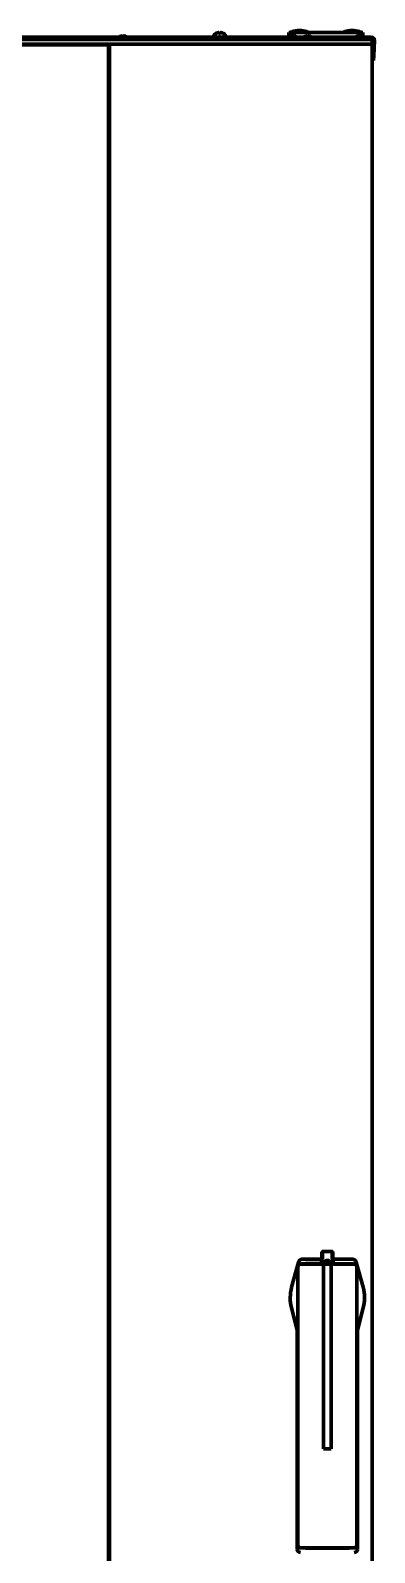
# Model space of a CAD drawing. Header units: inches. Extents: x -3055 to 7244, y 299 to 5591.
# Drawn here: x 3468 to 3691, y 2832 to 3818 of the extents above; entities that cross this region are included whole.
import ezdxf

# ---------------------------------------------------------------- set-up
doc = ezdxf.new("R2010")
doc.units = ezdxf.units.IN

msp = doc.modelspace()

# ---------------------------------------------------------------- linework, layer by layer
at = {"linetype": 'Continuous', "lineweight": 70}
for p, q in [((3588.22, 3815.57), (3588.22, 3815.6)), ((3592.82, 3815.6), (3592.82, 3815.57)), ((3635.12, 3813.12), (3635.12, 3816.12)), ((3635.12, 3816.12), (3637.12, 3816.12)), ((3637.12, 3816.5), (3637.12, 3816.12)), ((3681.12, 3816.12), (3637.12, 3816.12)), ((3637.12, 3814.02), (3637.12, 3816.12)), ((3647.12, 3816.12), (3647.12, 3816.5)), ((3671.12, 3816.5), (3671.12, 3816.12)), ((3681.12, 3816.12), (3681.12, 3816.5)), ((3681.12, 3816.12), (3683.12, 3816.12)), ((3681.12, 3813.62), (3681.12, 3816.12)), ((3683.12, 3813.38), (3683.12, 3816.12)), ((2801.12, 3811.63), (3687.12, 3811.63)), ((2801.12, 3808.63), (3687.12, 3808.63)), ((3525.31, 3813.12), (2962.93, 3813.12)), ((3518.62, 3808.13), (2969.62, 3808.13)), ((3483.12, 3808.63), (3483.12, 3808.12)), ((3518.62, 3808.13), (3517.62, 3807.13)), ((3518.12, 3808.63), (3518.12, 3808.12)), ((3518.62, 2358.73), (3518.62, 3808.13)), ((3519.12, 2358.64), (3519.12, 3808.63)), ((3687.12, 3808.63), (3521.12, 3808.63)), ((3523.37, 3812.23), (3523.37, 3812.03)), ((3527.87, 3812.63), (3523.77, 3812.63)), ((3525.99, 3813.62), (3525.99, 3813.6)), ((3527.49, 3813.6), (3527.49, 3814)), ((3531.97, 3812.63), (3527.87, 3812.63)), ((3528.24, 3814), (3528.24, 3813.6)), ((3529.74, 3813.6), (3529.74, 3813.62)), ((3635.31, 3813.12), (3530.42, 3813.12)), ((3532.37, 3812.03), (3532.37, 3812.23)), ((3586.52, 3813.72), (3586.52, 3813.52)), ((3594.52, 3813.52), (3594.52, 3813.72)), ((3633.37, 3812.23), (3633.37, 3812.03)), ((3637.87, 3812.63), (3633.77, 3812.63)), ((3635.99, 3813.62), (3635.99, 3813.6)), ((3637.49, 3813.6), (3637.49, 3814)), ((3641.97, 3812.63), (3637.87, 3812.63)), ((3638.24, 3814), (3638.24, 3813.6)), ((3639.74, 3813.6), (3639.74, 3813.62)), ((3644.82, 3813.12), (3640.42, 3813.12)), ((3642.37, 3812.03), (3642.37, 3812.23)), ((3642.87, 3812.23), (3642.87, 3812.03)), ((3647.37, 3812.63), (3643.27, 3812.63)), ((3645.49, 3813.62), (3645.49, 3813.6)), ((3646.99, 3813.6), (3646.99, 3814)), ((3651.47, 3812.63), (3647.37, 3812.63)), ((3647.74, 3814), (3647.74, 3813.6)), ((3649.24, 3813.6), (3649.24, 3813.62)), ((3678.31, 3813.12), (3649.92, 3813.12)), ((3651.87, 3812.03), (3651.87, 3812.23)), ((3676.37, 3812.23), (3676.37, 3812.03)), ((3680.87, 3812.63), (3676.77, 3812.63)), ((3678.99, 3813.62), (3678.99, 3813.6)), ((3680.49, 3813.6), (3680.49, 3814)), ((3684.97, 3812.63), (3680.87, 3812.63)), ((3681.24, 3814), (3681.24, 3813.6)), ((3682.74, 3813.6), (3682.74, 3813.62)), ((3687.62, 3813.12), (3683.41, 3813.12)), ((3685.37, 3812.03), (3685.37, 3812.23)), ((3687.12, 3811.63), (3689.12, 3811.63)), ((3689.12, 3808.63), (3687.12, 3808.63)), ((3689.12, 3808.63), (3687.12, 3808.63)), ((3687.62, 3813.12), (3688.62, 3813.12)), ((3687.62, 3813.12), (3687.62, 3811.63)), ((3687.62, 3812.12), (3688.62, 3812.12)), ((3689.12, 3811.63), (3689.12, 3808.63)), ((3689.62, 3811.07), (3689.12, 3801.56)), ((3689.12, 2160.63), (3689.12, 3808.63)), ((3690.62, 3811.02), (3690.1, 3801.12)), ((3689.94, 3798.12), (3689.12, 3798.17)), ((3690.1, 3801.12), (3689.94, 3798.12)), ((3519.12, 3777.13), (3518.62, 3777.13)), ((3519.12, 3776.62), (3518.62, 3776.62)), ((3519.12, 3736.62), (3518.62, 3736.62)), ((3519.12, 3736.13), (3518.62, 3736.13)), ((3657.1, 3026.85), (3663.14, 3026.85)), ((3641.44, 3019.82), (3637.01, 3003.66)), ((3641.13, 3016.92), (3641.33, 3017.83)), ((3645.94, 3018.73), (3643.13, 3018.73)), ((3643.31, 3018.85), (3645.97, 3018.85)), ((3644.39, 3018.73), (3644.39, 3018.85)), ((3645.92, 3019.1), (3656.26, 3019.1)), ((3657.62, 3018.73), (3645.94, 3018.73)), ((3645.97, 3018.85), (3656.26, 3018.85)), ((3654.37, 3018.85), (3654.37, 3018.73)), ((3656.26, 3019.1), (3656.26, 3019.86)), ((3656.26, 3018.85), (3656.39, 3018.85)), ((3656.3, 3021.86), (3656.47, 3021.69)), ((3656.39, 3018.85), (3656.39, 3018.73)), ((3656.4, 3018.85), (3656.5, 3018.85)), ((3656.5, 3018.85), (3656.5, 3021.85)), ((3656.98, 3018.85), (3656.5, 3018.85)), ((3656.84, 3018.85), (3656.84, 3018.73)), ((3656.98, 3018.85), (3658.38, 3018.85)), ((3657.62, 3018.73), (3662.62, 3018.73)), ((3657.62, 3018.73), (3657.62, 2899.13)), ((3658.62, 3018.85), (3658.38, 3018.85)), ((3658.62, 3018.85), (3658.62, 3020.35)), ((3659.11, 3018.85), (3658.62, 3018.85)), ((3661.13, 3018.85), (3659.11, 3018.85)), ((3661.11, 3021.1), (3659.12, 3021.1)), ((3659.12, 3020.85), (3661.12, 3020.85)), ((3661.62, 3018.85), (3661.13, 3018.85)), ((3661.62, 3018.85), (3661.62, 3020.35)), ((3661.86, 3018.85), (3661.62, 3018.85)), ((3661.86, 3018.85), (3663.26, 3018.85)), ((3674.29, 3018.73), (3662.62, 3018.73)), ((3662.62, 3018.73), (3662.62, 2899.13)), ((3663.74, 3018.85), (3663.26, 3018.85)), ((3663.4, 3018.85), (3663.4, 3018.73)), ((3663.74, 3021.85), (3663.74, 3018.85)), ((3663.74, 3018.85), (3663.83, 3018.85)), ((3663.94, 3021.86), (3663.77, 3021.69)), ((3663.85, 3018.85), (3663.85, 3018.73)), ((3663.85, 3018.85), (3663.97, 3018.85)), ((3663.97, 3018.85), (3674.26, 3018.85)), ((3663.98, 3019.1), (3663.98, 3019.86)), ((3665.87, 3018.73), (3665.87, 3018.85)), ((3674.26, 3018.85), (3676.93, 3018.85)), ((3677.11, 3018.73), (3674.29, 3018.73)), ((3675.85, 3018.85), (3675.85, 3018.73)), ((3683.22, 3003.66), (3678.8, 3019.82)), ((3679.1, 3016.92), (3678.91, 3017.83)), ((3640.98, 2839.59), (3640.98, 3014.14)), ((3679.26, 2839.59), (3679.26, 3014.14)), ((3636.12, 2996.81), (3636.12, 2996.96)), ((3684.11, 2996.96), (3684.11, 2996.81)), ((3636.88, 2990.49), (3640.55, 2975.67)), ((3679.69, 2975.7), (3683.35, 2990.49)), ((3640.69, 2975.53), (3640.69, 2833.88)), ((3679.55, 2833.88), (3679.55, 2975.49)), ((3662.62, 2899.13), (3657.62, 2899.13)), ((3641.13, 2836.8), (3641.33, 2835.9)), ((3645.94, 2835), (3643.13, 2835)), ((3645.97, 2834.88), (3643.31, 2834.88)), ((3674.32, 2834.63), (3645.92, 2834.63)), ((3674.29, 2835), (3645.94, 2835)), ((3674.26, 2834.88), (3645.97, 2834.88)), ((3676.93, 2834.88), (3674.26, 2834.88)), ((3677.11, 2835), (3674.29, 2835)), ((3679.1, 2836.8), (3678.91, 2835.9))]:
    msp.add_line(p, q, dxfattribs=at)
for centre, radius, start, end in [((3590.72, 3811.5), 4.8, 121.37271, 149.69882), ((3590.32, 3811.5), 4.8, 30.30118, 58.62729), ((3637.42, 3816.5), 0.3, 107.39077, 180), ((3642.12, 3801.5), 16.03, 72.60923, 107.39077), ((3646.82, 3816.5), 0.3, 0, 72.60923), ((3671.42, 3816.5), 0.3, 107.39077, 180), ((3676.12, 3801.5), 16.03, 72.60923, 107.39077), ((3680.82, 3816.5), 0.3, 0, 72.60923), ((3523.77, 3812.23), 0.4, 90, 180), ((3523.77, 3812.03), 0.4, 180, 270), ((3527.87, 3810.38), 3.75, 120, 143.1301), ((3527.87, 3810.38), 3.73, 103.56267, 120.16679), ((3527.87, 3810.38), 3.25, 83.36926, 96.63074), ((3527.87, 3810.38), 3.73, 59.83321, 76.43733), ((3527.87, 3810.38), 3.75, 36.8699, 60), ((3531.97, 3812.23), 0.4, 0, 90), ((3531.97, 3812.03), 0.4, 270, 0), ((3586.92, 3813.72), 0.4, 149.69882, 180), ((3586.92, 3813.52), 0.4, 180, 270), ((3594.12, 3813.52), 0.4, 270, 0), ((3594.12, 3813.72), 0.4, 0, 30.30118), ((3633.77, 3812.23), 0.4, 90, 180), ((3633.77, 3812.03), 0.4, 180, 270), ((3637.87, 3810.38), 3.75, 120, 143.1301), ((3637.87, 3810.38), 3.73, 103.56267, 120.16679), ((3637.87, 3810.38), 3.25, 83.36926, 96.63074), ((3637.87, 3810.38), 3.73, 59.83321, 76.43733), ((3637.87, 3810.38), 3.75, 36.8699, 60), ((3641.97, 3812.23), 0.4, 0, 90), ((3641.97, 3812.03), 0.4, 270, 0), ((3643.27, 3812.23), 0.4, 90, 180), ((3643.27, 3812.03), 0.4, 180, 270), ((3647.37, 3810.38), 3.75, 120, 143.1301), ((3647.37, 3810.38), 3.73, 103.56267, 120.16679), ((3647.37, 3810.38), 3.25, 83.36926, 96.63074), ((3647.37, 3810.38), 3.73, 59.83321, 76.43733), ((3647.37, 3810.38), 3.75, 36.8699, 60), ((3651.47, 3812.23), 0.4, 0, 90), ((3651.47, 3812.03), 0.4, 270, 0), ((3676.77, 3812.23), 0.4, 90, 180), ((3676.77, 3812.03), 0.4, 180, 270), ((3680.87, 3810.38), 3.75, 120, 143.1301), ((3680.87, 3810.38), 3.73, 103.56267, 120.16679), ((3680.87, 3810.38), 3.25, 83.36926, 96.63074), ((3680.87, 3810.38), 3.73, 59.83321, 76.43733), ((3680.87, 3810.38), 3.75, 36.8699, 60), ((3684.97, 3812.23), 0.4, 0, 90), ((3684.97, 3812.03), 0.4, 270, 0), ((3687.12, 3810.02), 2, 53.30191, 75.52076), ((3688.62, 3811.12), 2, 357, 90), ((3688.62, 3811.12), 1, 357, 90), ((3518.62, 3776.12), 1, 60.00047, 90), ((3659.12, 3020.35), 0.5, 90, 180), ((3661.12, 3020.35), 0.5, 0, 90)]:
    msp.add_arc(centre, radius, start, end, dxfattribs=at)
for centre, major_axis, ratio, start_param, end_param in [((3527.24, 3810.38), (0, -3.64), 0.707107, 3.044426, 3.23876), ((3528.49, 3810.38), (0, 3.64), 0.707107, 6.186018, 6.380352), ((3637.24, 3810.38), (0, -3.64), 0.707107, 3.044426, 3.23876), ((3638.49, 3810.38), (0, 3.64), 0.707107, 6.186018, 6.380352), ((3646.74, 3810.38), (0, -3.64), 0.707107, 3.044426, 3.23876), ((3647.99, 3810.38), (0, 3.64), 0.707107, 6.186018, 6.380352), ((3680.24, 3810.38), (0, -3.64), 0.707107, 3.044426, 3.23876), ((3681.49, 3810.38), (0, 3.64), 0.707107, 6.186018, 6.380352), ((3641.21, 3014.14), (0, -2.96), 0.078459, 3.489667, 4.712389), ((3641.73, 3003.76), (0, -14.97), 0.078459, 3.390853, 3.489663), ((3647.3, 3021.77), (4, 0), 0.017455, 1.803065, 2.654284), ((3660.12, 3020.82), (59.7, 0), 0.017455, 1.634877, 1.803065), ((3656.4, 3018.45), (0, 0.4), 0.035998, 0, 0.799669), ((3663.83, 3018.45), (0, 0.4), 0.035998, 5.483517, 6.283185), ((3660.12, 3020.82), (59.7, 0), 0.017455, 1.338527, 1.506716), ((3672.94, 3021.77), (4, 0), 0.017455, 0.48731, 1.338527), ((3678.51, 3003.76), (0, -14.97), 0.078459, 2.793522, 2.892332), ((3679.02, 3014.14), (0, -2.96), 0.078459, 1.570796, 2.793518), ((3641.21, 2839.59), (0, 2.96), 0.078459, 1.570796, 2.793518), ((3679.02, 2839.59), (0, 2.96), 0.078459, 3.489667, 4.712389), ((3642.69, 2833.88), (2, 0), 0.999657, 3.141593, 4.712389), ((3641.73, 2849.97), (0, -14.97), 0.078459, 5.935115, 6.033925), ((3677.54, 2833.88), (2, 0), 0.999657, 4.712389, 6.283185), ((3678.51, 2849.97), (0, -14.97), 0.078459, 0.249261, 0.34807)]:
    msp.add_ellipse(centre, major_axis=major_axis, ratio=ratio, start_param=start_param, end_param=end_param, dxfattribs=at)
for points, degree in [([(3589.52, 3816.12), (3589.46, 3816.11), (3589.36, 3816.08), (3589.19, 3816.02), (3589.04, 3815.97), (3588.88, 3815.91), (3588.73, 3815.84), (3588.57, 3815.77), (3588.41, 3815.68), (3588.28, 3815.61), (3588.22, 3815.57)], 3), ([(3590.02, 3816.12), (3589.99, 3816.12), (3589.94, 3816.13), (3589.87, 3816.13), (3589.8, 3816.14), (3589.73, 3816.14), (3589.66, 3816.13), (3589.59, 3816.13), (3589.54, 3816.12), (3589.52, 3816.12)], 3), ([(3591.02, 3815.57), (3590.85, 3815.59), (3590.52, 3815.61), (3590.19, 3815.59), (3590.02, 3815.57)], 3), ([(3591.52, 3816.12), (3591.49, 3816.12), (3591.45, 3816.13), (3591.38, 3816.13), (3591.3, 3816.14), (3591.23, 3816.14), (3591.16, 3816.13), (3591.09, 3816.13), (3591.04, 3816.12), (3591.02, 3816.12)], 3), ([(3591.02, 3816.12), (3591.02, 3816.11), (3591.02, 3816.08), (3591.02, 3816.02), (3591.02, 3815.97), (3591.02, 3815.91), (3591.02, 3815.84), (3591.02, 3815.77), (3591.02, 3815.68), (3591.02, 3815.61), (3591.02, 3815.57)], 3), ([(3636.12, 2996.96), (3636.12, 2999.24), (3636.43, 3001.5), (3637.01, 3003.66)], 3), ([(3636.88, 2990.49), (3636.38, 2992.53), (3636.12, 2994.66), (3636.12, 2996.81)], 3), ([(3683.22, 3003.66), (3683.81, 3001.5), (3684.11, 2999.24), (3684.11, 2996.96)], 3), ([(3684.11, 2996.81), (3684.11, 2994.65), (3683.85, 2992.51), (3683.35, 2990.46)], 3), ([(3640.69, 2975.64), (3640.69, 2975.53)], 1), ([(3679.55, 2975.64), (3679.55, 2975.59), (3679.55, 2975.54), (3679.54, 2975.49)], 3), ([(3679.58, 2974.51), (3679.55, 2975.25), (3679.72, 2975.7)], 2)]:
    msp.add_open_spline(points, degree=degree, dxfattribs=at)
for points, degree, knots in [([(3590.02, 3815.57), (3590.02, 3815.69), (3590.02, 3815.8), (3590.02, 3815.94), (3590.02, 3815.98), (3590.02, 3816.06), (3590.02, 3816.09), (3590.02, 3816.12)], 3, [0, 0, 0, 0, 0.5, 0.5, 0.75, 0.75, 1, 1, 1, 1]), ([(3592.82, 3815.57), (3592.62, 3815.69), (3592.41, 3815.8), (3592.08, 3815.94), (3591.97, 3815.98), (3591.75, 3816.06), (3591.63, 3816.09), (3591.52, 3816.12)], 3, [0, 0, 0, 0, 0.5, 0.5, 0.75, 0.75, 1, 1, 1, 1]), ([(3656.5, 3021.85), (3656.5, 3021.93), (3656.5, 3022.02), (3656.5, 3022.18), (3656.5, 3022.26), (3656.5, 3022.51), (3656.5, 3022.66), (3656.51, 3022.97), (3656.51, 3023.13), (3656.51, 3023.31), (3656.51, 3023.35), (3656.51, 3023.43), (3656.51, 3023.54), (3656.51, 3023.72), (3656.51, 3023.85), (3656.51, 3023.96), (3656.51, 3023.99), (3656.52, 3024.06), (3656.52, 3024.09), (3656.52, 3024.25), (3656.52, 3024.38), (3656.52, 3024.62), (3656.53, 3024.73), (3656.53, 3024.95), (3656.53, 3025.05), (3656.54, 3025.2), (3656.54, 3025.24), (3656.54, 3025.31), (3656.54, 3025.34), (3656.54, 3025.38), (3656.54, 3025.4), (3656.54, 3025.51), (3656.55, 3025.59), (3656.55, 3025.74), (3656.56, 3025.88), (3656.56, 3025.99), (3656.57, 3026.05), (3656.57, 3026.07), (3656.57, 3026.09), (3656.57, 3026.1), (3656.57, 3026.14), (3656.57, 3026.16), (3656.58, 3026.21), (3656.58, 3026.28), (3656.59, 3026.32), (3656.59, 3026.35), (3656.6, 3026.35), (3656.6, 3026.35)], 3, [0, 0, 0, 0, 0.03125, 0.03125, 0.0625, 0.0625, 0.125, 0.125, 0.1875, 0.1875, 0.203125, 0.203125, 0.21875, 0.25, 0.28125, 0.28125, 0.296875, 0.296875, 0.3125, 0.3125, 0.375, 0.375, 0.4375, 0.4375, 0.5, 0.5, 0.53125, 0.53125, 0.546875, 0.546875, 0.5625, 0.5625, 0.625, 0.625, 0.6875, 0.75, 0.75, 0.765625, 0.765625, 0.78125, 0.78125, 0.8125, 0.8125, 0.875, 0.9375, 0.9375, 1, 1, 1, 1]), ([(3656.98, 3021.85), (3656.98, 3021.9), (3656.98, 3021.94), (3656.98, 3022.03), (3656.98, 3022.08), (3656.98, 3022.17), (3656.98, 3022.21), (3656.98, 3022.3), (3656.98, 3022.35), (3656.98, 3022.57), (3656.98, 3022.75), (3656.98, 3023.09), (3656.98, 3023.26), (3656.98, 3023.46), (3656.98, 3023.51), (3656.98, 3023.59), (3656.98, 3023.63), (3656.99, 3023.75), (3656.99, 3023.83), (3656.99, 3024.06), (3656.99, 3024.22), (3656.99, 3024.4), (3657, 3024.43), (3657, 3024.51), (3657, 3024.61), (3657, 3024.71), (3657, 3024.91), (3657.01, 3025.04), (3657.01, 3025.28), (3657.01, 3025.4), (3657.02, 3025.56), (3657.02, 3025.61), (3657.02, 3025.72), (3657.02, 3025.77), (3657.03, 3025.91), (3657.03, 3026), (3657.04, 3026.17), (3657.04, 3026.32), (3657.05, 3026.45), (3657.06, 3026.52), (3657.06, 3026.53), (3657.06, 3026.56), (3657.06, 3026.57), (3657.06, 3026.61), (3657.06, 3026.63), (3657.07, 3026.7), (3657.08, 3026.77), (3657.08, 3026.81), (3657.09, 3026.84), (3657.09, 3026.84), (3657.09, 3026.85), (3657.09, 3026.85), (3657.1, 3026.85), (3657.1, 3026.85), (3657.1, 3026.85), (3657.1, 3026.85), (3657.1, 3026.85)], 3, [0, 0, 0, 0, 0.015625, 0.015625, 0.03125, 0.03125, 0.046875, 0.046875, 0.0625, 0.0625, 0.125, 0.125, 0.1875, 0.1875, 0.203125, 0.203125, 0.21875, 0.21875, 0.25, 0.25, 0.3125, 0.3125, 0.328125, 0.328125, 0.34375, 0.375, 0.375, 0.4375, 0.4375, 0.5, 0.5, 0.53125, 0.53125, 0.5625, 0.5625, 0.625, 0.625, 0.6875, 0.75, 0.75, 0.765625, 0.765625, 0.78125, 0.78125, 0.8125, 0.8125, 0.875, 0.9375, 0.9375, 0.96875, 0.96875, 0.984375, 0.992188, 0.996094, 0.996094, 1, 1, 1, 1]), ([(3663.14, 3026.85), (3663.14, 3026.85), (3663.14, 3026.85), (3663.14, 3026.85), (3663.14, 3026.85), (3663.14, 3026.85), (3663.15, 3026.85), (3663.15, 3026.83), (3663.15, 3026.81), (3663.16, 3026.8), (3663.16, 3026.79), (3663.16, 3026.78), (3663.16, 3026.77), (3663.16, 3026.73), (3663.17, 3026.7), (3663.18, 3026.61), (3663.18, 3026.51), (3663.19, 3026.38), (3663.2, 3026.24), (3663.2, 3026.17), (3663.2, 3026.06), (3663.2, 3026.04), (3663.2, 3026), (3663.21, 3025.93), (3663.21, 3025.86), (3663.21, 3025.72), (3663.22, 3025.61), (3663.22, 3025.48), (3663.22, 3025.45), (3663.22, 3025.39), (3663.22, 3025.36), (3663.23, 3025.28), (3663.23, 3025.22), (3663.23, 3025.03), (3663.23, 3024.91), (3663.24, 3024.64), (3663.24, 3024.5), (3663.24, 3024.32), (3663.24, 3024.28), (3663.25, 3024.21), (3663.25, 3024.17), (3663.25, 3024.06), (3663.25, 3023.98), (3663.25, 3023.75), (3663.25, 3023.59), (3663.26, 3023.26), (3663.26, 3023.09), (3663.26, 3022.84), (3663.26, 3022.75), (3663.26, 3022.62), (3663.26, 3022.57), (3663.26, 3022.48), (3663.26, 3022.44), (3663.26, 3022.21), (3663.26, 3022.03), (3663.26, 3021.85)], 3, [0, 0, 0, 0, 0.003906, 0.003906, 0.007812, 0.015625, 0.03125, 0.0625, 0.09375, 0.09375, 0.109375, 0.109375, 0.125, 0.125, 0.1875, 0.1875, 0.25, 0.3125, 0.3125, 0.375, 0.375, 0.390625, 0.390625, 0.40625, 0.4375, 0.4375, 0.5, 0.5, 0.515625, 0.515625, 0.53125, 0.53125, 0.5625, 0.5625, 0.625, 0.625, 0.6875, 0.6875, 0.703125, 0.703125, 0.71875, 0.71875, 0.75, 0.75, 0.8125, 0.8125, 0.875, 0.875, 0.90625, 0.90625, 0.921875, 0.921875, 0.9375, 0.9375, 1, 1, 1, 1]), ([(3663.64, 3026.35), (3663.64, 3026.35), (3663.64, 3026.35), (3663.65, 3026.33), (3663.65, 3026.32), (3663.65, 3026.3), (3663.65, 3026.29), (3663.66, 3026.25), (3663.66, 3026.21), (3663.67, 3026.14), (3663.67, 3026.05), (3663.68, 3025.93), (3663.68, 3025.81), (3663.69, 3025.74), (3663.69, 3025.65), (3663.69, 3025.63), (3663.69, 3025.59), (3663.69, 3025.53), (3663.69, 3025.47), (3663.7, 3025.34), (3663.7, 3025.25), (3663.7, 3025.1), (3663.71, 3025.05), (3663.71, 3024.94), (3663.71, 3024.89), (3663.71, 3024.73), (3663.71, 3024.61), (3663.72, 3024.37), (3663.72, 3024.25), (3663.72, 3024.05), (3663.72, 3023.99), (3663.72, 3023.88), (3663.72, 3023.85), (3663.73, 3023.78), (3663.73, 3023.75), (3663.73, 3023.57), (3663.73, 3023.43), (3663.73, 3023.13), (3663.73, 3022.98), (3663.73, 3022.74), (3663.73, 3022.67), (3663.73, 3022.55), (3663.73, 3022.51), (3663.73, 3022.42), (3663.73, 3022.38), (3663.73, 3022.18), (3663.74, 3022.02), (3663.74, 3021.85)], 3, [0, 0, 0, 0, 0.0625, 0.0625, 0.09375, 0.09375, 0.125, 0.125, 0.1875, 0.1875, 0.25, 0.3125, 0.3125, 0.375, 0.375, 0.390625, 0.390625, 0.40625, 0.4375, 0.4375, 0.5, 0.5, 0.53125, 0.53125, 0.5625, 0.5625, 0.625, 0.625, 0.6875, 0.6875, 0.71875, 0.71875, 0.734375, 0.734375, 0.75, 0.75, 0.8125, 0.8125, 0.875, 0.875, 0.90625, 0.90625, 0.921875, 0.921875, 0.9375, 0.9375, 1, 1, 1, 1]), ([(3641.32, 3018.94), (3641.32, 3018.95), (3641.32, 3018.98), (3641.32, 3019.01), (3641.32, 3019.04), (3641.32, 3019.07), (3641.32, 3019.1), (3641.33, 3019.13), (3641.33, 3019.16), (3641.33, 3019.2), (3641.33, 3019.23), (3641.34, 3019.26), (3641.34, 3019.29), (3641.34, 3019.32), (3641.35, 3019.35), (3641.35, 3019.38), (3641.36, 3019.41), (3641.36, 3019.44), (3641.37, 3019.47), (3641.37, 3019.51), (3641.38, 3019.54), (3641.38, 3019.57), (3641.39, 3019.6), (3641.4, 3019.63), (3641.4, 3019.66), (3641.41, 3019.69), (3641.42, 3019.72), (3641.42, 3019.75), (3641.43, 3019.78), (3641.44, 3019.81), (3641.45, 3019.84), (3641.46, 3019.87), (3641.47, 3019.9), (3641.47, 3019.93), (3641.48, 3019.96), (3641.49, 3019.99), (3641.5, 3020.02), (3641.51, 3020.05), (3641.52, 3020.08), (3641.54, 3020.1), (3641.55, 3020.13), (3641.56, 3020.16), (3641.57, 3020.19), (3641.58, 3020.22), (3641.59, 3020.25), (3641.61, 3020.28), (3641.62, 3020.3), (3641.63, 3020.33), (3641.64, 3020.36), (3641.66, 3020.39), (3641.67, 3020.42), (3641.69, 3020.44), (3641.7, 3020.47), (3641.72, 3020.5), (3641.73, 3020.52), (3641.75, 3020.55), (3641.76, 3020.58), (3641.78, 3020.6), (3641.79, 3020.63), (3641.81, 3020.66), (3641.83, 3020.68), (3641.84, 3020.71), (3641.86, 3020.73), (3641.88, 3020.76), (3641.9, 3020.78), (3641.91, 3020.81), (3641.93, 3020.83), (3641.98, 3020.9), (3642.07, 3021), (3642.2, 3021.14), (3642.34, 3021.27), (3642.5, 3021.39), (3642.66, 3021.49), (3642.83, 3021.58), (3643.01, 3021.66), (3643.2, 3021.73), (3643.41, 3021.77), (3643.56, 3021.79), (3643.66, 3021.8), (3643.69, 3021.8), (3643.73, 3021.8), (3643.75, 3021.8), (3643.76, 3021.8)], 3, [0, 0, 0, 0, 0.007632, 0.015256, 0.02287, 0.030477, 0.038075, 0.045665, 0.053246, 0.06082, 0.068385, 0.075943, 0.083493, 0.091035, 0.098569, 0.106096, 0.113616, 0.121129, 0.128634, 0.136132, 0.143624, 0.151108, 0.158586, 0.166058, 0.173522, 0.180981, 0.188433, 0.195879, 0.203319, 0.210754, 0.218182, 0.225605, 0.233022, 0.240434, 0.247841, 0.255243, 0.262639, 0.270031, 0.277418, 0.2848, 0.292178, 0.299551, 0.30692, 0.314286, 0.321647, 0.329004, 0.336358, 0.343708, 0.351055, 0.358399, 0.365739, 0.373077, 0.380411, 0.387743, 0.395073, 0.4024, 0.409725, 0.417048, 0.424369, 0.431688, 0.439006, 0.446322, 0.453637, 0.460951, 0.468264, 0.475576, 0.482887, 0.490198, 0.535154, 0.580389, 0.62593, 0.671807, 0.718053, 0.763801, 0.811489, 0.861124, 0.912709, 0.966249, 0.9747, 0.983143, 0.991576, 1, 1, 1, 1]), ([(3641.44, 3018.26), (3641.45, 3018.29), (3641.46, 3018.31), (3641.47, 3018.34), (3641.48, 3018.35), (3641.49, 3018.37), (3641.5, 3018.38), (3641.53, 3018.42), (3641.57, 3018.45), (3641.65, 3018.51), (3641.7, 3018.54), (3641.81, 3018.59), (3641.88, 3018.61), (3641.97, 3018.63), (3641.99, 3018.64), (3642.03, 3018.65), (3642.05, 3018.65), (3642.1, 3018.66), (3642.15, 3018.67), (3642.27, 3018.69), (3642.37, 3018.7), (3642.56, 3018.71), (3642.67, 3018.72), (3642.89, 3018.73), (3643.01, 3018.73), (3643.13, 3018.73)], 3, [0, 0, 0, 0, 0.0625, 0.0625, 0.09375, 0.09375, 0.125, 0.125, 0.25, 0.25, 0.375, 0.375, 0.5, 0.5, 0.53125, 0.53125, 0.5625, 0.5625, 0.625, 0.625, 0.75, 0.75, 0.875, 0.875, 1, 1, 1, 1]), ([(3643.75, 3018.81), (3643.76, 3018.81), (3643.78, 3018.82), (3643.83, 3018.82), (3643.85, 3018.82), (3643.9, 3018.82), (3643.93, 3018.82), (3643.97, 3018.82), (3643.98, 3018.82), (3644.01, 3018.82), (3644.02, 3018.82), (3644.07, 3018.82), (3644.09, 3018.82), (3644.14, 3018.82), (3644.15, 3018.82), (3644.18, 3018.82), (3644.19, 3018.82), (3644.24, 3018.82), (3644.26, 3018.82), (3644.3, 3018.82), (3644.32, 3018.82), (3644.34, 3018.82), (3644.36, 3018.82), (3644.37, 3018.82)], 3, [0, 0, 0, 0, 0.125, 0.125, 0.25, 0.25, 0.375, 0.375, 0.4375, 0.4375, 0.5, 0.5, 0.625, 0.625, 0.6875, 0.6875, 0.75, 0.75, 0.875, 0.875, 0.9375, 0.9375, 1, 1, 1, 1]), ([(3656.3, 3021.86), (3656.29, 3021.87), (3656.29, 3021.86), (3656.29, 3021.82), (3656.29, 3021.8), (3656.28, 3021.78), (3656.28, 3021.77), (3656.28, 3021.75), (3656.28, 3021.73), (3656.28, 3021.67), (3656.28, 3021.61), (3656.28, 3021.52), (3656.27, 3021.5), (3656.27, 3021.46), (3656.27, 3021.44), (3656.27, 3021.38), (3656.27, 3021.34), (3656.27, 3021.2), (3656.27, 3021.1), (3656.27, 3020.96), (3656.27, 3020.93), (3656.26, 3020.88), (3656.26, 3020.85), (3656.26, 3020.76), (3656.26, 3020.64), (3656.26, 3020.52), (3656.26, 3020.42), (3656.26, 3020.39), (3656.26, 3020.33), (3656.26, 3020.29), (3656.26, 3020.13), (3656.26, 3020), (3656.26, 3019.86)], 3, [0, 0, 0, 0, 0.125, 0.125, 0.1875, 0.1875, 0.21875, 0.21875, 0.25, 0.25, 0.375, 0.375, 0.40625, 0.40625, 0.4375, 0.4375, 0.5, 0.5, 0.625, 0.625, 0.65625, 0.65625, 0.6875, 0.6875, 0.75, 0.8125, 0.8125, 0.84375, 0.84375, 0.875, 0.875, 1, 1, 1, 1]), ([(3656.26, 3019.1), (3656.26, 3019.09), (3656.26, 3019.07), (3656.26, 3019.05), (3656.26, 3019.04), (3656.26, 3019.02), (3656.26, 3019.01), (3656.26, 3018.99), (3656.26, 3018.98), (3656.26, 3018.96), (3656.26, 3018.95), (3656.26, 3018.94), (3656.26, 3018.93), (3656.26, 3018.91), (3656.26, 3018.9), (3656.26, 3018.89), (3656.26, 3018.89), (3656.26, 3018.88), (3656.26, 3018.87), (3656.26, 3018.87), (3656.26, 3018.86), (3656.26, 3018.86), (3656.26, 3018.85), (3656.26, 3018.85), (3656.26, 3018.85)], 3, [0, 0, 0, 0, 0.125, 0.125, 0.1875, 0.1875, 0.25, 0.25, 0.375, 0.375, 0.4375, 0.4375, 0.5, 0.5, 0.625, 0.625, 0.6875, 0.6875, 0.75, 0.8125, 0.8125, 0.875, 0.875, 1, 1, 1, 1]), ([(3663.98, 3019.86), (3663.98, 3020), (3663.98, 3020.13), (3663.98, 3020.32), (3663.98, 3020.39), (3663.98, 3020.47), (3663.98, 3020.48), (3663.98, 3020.51), (3663.98, 3020.53), (3663.97, 3020.58), (3663.97, 3020.61), (3663.97, 3020.76), (3663.97, 3020.88), (3663.97, 3021.01), (3663.97, 3021.04), (3663.97, 3021.09), (3663.97, 3021.12), (3663.97, 3021.2), (3663.97, 3021.24), (3663.96, 3021.38), (3663.96, 3021.47), (3663.96, 3021.56), (3663.96, 3021.57), (3663.96, 3021.61), (3663.96, 3021.62), (3663.96, 3021.67), (3663.96, 3021.72), (3663.95, 3021.77), (3663.95, 3021.79), (3663.95, 3021.8), (3663.95, 3021.82), (3663.95, 3021.83), (3663.95, 3021.86), (3663.94, 3021.87), (3663.94, 3021.86)], 3, [0, 0, 0, 0, 0.125, 0.125, 0.1875, 0.1875, 0.203125, 0.203125, 0.21875, 0.21875, 0.25, 0.25, 0.375, 0.375, 0.40625, 0.40625, 0.4375, 0.4375, 0.5, 0.5, 0.625, 0.625, 0.65625, 0.65625, 0.6875, 0.6875, 0.75, 0.8125, 0.8125, 0.84375, 0.84375, 0.875, 0.875, 1, 1, 1, 1]), ([(3663.97, 3018.85), (3663.97, 3018.85), (3663.97, 3018.85), (3663.97, 3018.86), (3663.97, 3018.86), (3663.97, 3018.86), (3663.97, 3018.87), (3663.97, 3018.88), (3663.97, 3018.88), (3663.98, 3018.9), (3663.98, 3018.91), (3663.98, 3018.94), (3663.98, 3018.95), (3663.98, 3018.97), (3663.98, 3018.98), (3663.98, 3018.99), (3663.98, 3019.01), (3663.98, 3019.02), (3663.98, 3019.04), (3663.98, 3019.04), (3663.98, 3019.07), (3663.98, 3019.09), (3663.98, 3019.1)], 3, [0, 0, 0, 0, 0.125, 0.125, 0.1875, 0.1875, 0.25, 0.25, 0.375, 0.375, 0.5, 0.5, 0.625, 0.625, 0.6875, 0.6875, 0.75, 0.8125, 0.8125, 0.875, 0.875, 1, 1, 1, 1]), ([(3675.87, 3018.82), (3675.89, 3018.82), (3675.92, 3018.82), (3675.96, 3018.82), (3675.97, 3018.82), (3676, 3018.82), (3676.01, 3018.82), (3676.06, 3018.82), (3676.08, 3018.82), (3676.14, 3018.82), (3676.17, 3018.82), (3676.21, 3018.82), (3676.23, 3018.82), (3676.25, 3018.82), (3676.27, 3018.82), (3676.31, 3018.82), (3676.33, 3018.82), (3676.37, 3018.82), (3676.38, 3018.82), (3676.41, 3018.82), (3676.42, 3018.82), (3676.45, 3018.82), (3676.47, 3018.81), (3676.49, 3018.81)], 3, [0, 0, 0, 0, 0.125, 0.125, 0.1875, 0.1875, 0.25, 0.25, 0.375, 0.375, 0.5, 0.5, 0.5625, 0.5625, 0.625, 0.625, 0.75, 0.75, 0.8125, 0.8125, 0.875, 0.875, 1, 1, 1, 1]), ([(3676.47, 3021.8), (3676.48, 3021.8), (3676.5, 3021.8), (3676.52, 3021.8), (3676.54, 3021.8), (3676.57, 3021.8), (3676.59, 3021.8), (3676.67, 3021.79), (3676.81, 3021.78), (3677, 3021.73), (3677.18, 3021.68), (3677.35, 3021.61), (3677.52, 3021.52), (3677.69, 3021.42), (3677.85, 3021.31), (3677.99, 3021.18), (3678.13, 3021.04), (3678.25, 3020.9), (3678.36, 3020.76), (3678.45, 3020.62), (3678.54, 3020.47), (3678.6, 3020.35), (3678.64, 3020.26), (3678.66, 3020.21), (3678.68, 3020.15), (3678.71, 3020.09), (3678.73, 3020.04), (3678.75, 3019.98), (3678.77, 3019.92), (3678.78, 3019.86), (3678.8, 3019.8), (3678.81, 3019.74), (3678.83, 3019.68), (3678.84, 3019.62), (3678.85, 3019.56), (3678.87, 3019.5), (3678.88, 3019.44), (3678.89, 3019.38), (3678.89, 3019.32), (3678.9, 3019.26), (3678.91, 3019.19), (3678.91, 3019.13), (3678.92, 3019.07), (3678.92, 3019.01), (3678.92, 3018.96), (3678.92, 3018.94)], 3, [0, 0, 0, 0, 0.005575, 0.01117, 0.016785, 0.022421, 0.028076, 0.033751, 0.082723, 0.130244, 0.176322, 0.220964, 0.264181, 0.312107, 0.359498, 0.406382, 0.452791, 0.498752, 0.539138, 0.579405, 0.619576, 0.659672, 0.674176, 0.6887, 0.703244, 0.71781, 0.732398, 0.74701, 0.761647, 0.776309, 0.790999, 0.805716, 0.820462, 0.835238, 0.850045, 0.864883, 0.879754, 0.894658, 0.909597, 0.924571, 0.939582, 0.954629, 0.969714, 0.984837, 1, 1, 1, 1]), ([(3677.11, 3018.73), (3677.23, 3018.73), (3677.35, 3018.73), (3677.57, 3018.72), (3677.67, 3018.71), (3677.87, 3018.7), (3677.96, 3018.69), (3678.09, 3018.67), (3678.13, 3018.66), (3678.19, 3018.65), (3678.21, 3018.65), (3678.25, 3018.64), (3678.27, 3018.63), (3678.36, 3018.61), (3678.42, 3018.59), (3678.54, 3018.54), (3678.59, 3018.51), (3678.67, 3018.45), (3678.71, 3018.42), (3678.74, 3018.38), (3678.75, 3018.37), (3678.76, 3018.35), (3678.77, 3018.34), (3678.78, 3018.31), (3678.79, 3018.29), (3678.8, 3018.26)], 3, [0, 0, 0, 0, 0.125, 0.125, 0.25, 0.25, 0.375, 0.375, 0.4375, 0.4375, 0.46875, 0.46875, 0.5, 0.5, 0.625, 0.625, 0.75, 0.75, 0.875, 0.875, 0.90625, 0.90625, 0.9375, 0.9375, 1, 1, 1, 1]), ([(3640.69, 2975.49), (3640.69, 2975.49), (3640.69, 2975.49), (3640.68, 2975.5), (3640.68, 2975.5), (3640.67, 2975.51), (3640.67, 2975.52), (3640.66, 2975.52), (3640.66, 2975.53), (3640.65, 2975.54), (3640.65, 2975.54), (3640.64, 2975.55), (3640.64, 2975.55), (3640.63, 2975.56), (3640.63, 2975.57), (3640.63, 2975.57), (3640.62, 2975.58), (3640.62, 2975.59), (3640.61, 2975.59), (3640.61, 2975.6), (3640.61, 2975.6), (3640.6, 2975.61), (3640.6, 2975.61), (3640.6, 2975.62), (3640.6, 2975.62), (3640.59, 2975.62), (3640.59, 2975.63), (3640.59, 2975.63), (3640.59, 2975.63), (3640.58, 2975.63), (3640.58, 2975.64), (3640.58, 2975.64), (3640.58, 2975.64), (3640.57, 2975.64), (3640.57, 2975.65), (3640.57, 2975.65), (3640.57, 2975.65), (3640.56, 2975.66), (3640.56, 2975.66), (3640.56, 2975.66), (3640.56, 2975.66), (3640.56, 2975.67), (3640.55, 2975.67), (3640.55, 2975.68), (3640.55, 2975.68), (3640.55, 2975.68), (3640.55, 2975.69), (3640.55, 2975.69), (3640.55, 2975.69), (3640.55, 2975.7), (3640.54, 2975.7), (3640.54, 2975.7), (3640.54, 2975.7), (3640.54, 2975.7), (3640.54, 2975.7), (3640.54, 2975.71), (3640.54, 2975.71), (3640.54, 2975.71), (3640.54, 2975.72), (3640.54, 2975.72), (3640.54, 2975.72), (3640.54, 2975.73), (3640.54, 2975.73), (3640.54, 2975.73)], 3, [0, 0, 0, 0, 0.027827, 0.054844, 0.081048, 0.106438, 0.131015, 0.154782, 0.177745, 0.199912, 0.221289, 0.241888, 0.261718, 0.280791, 0.299119, 0.316713, 0.333586, 0.34975, 0.365219, 0.380004, 0.394119, 0.407575, 0.420385, 0.432562, 0.444116, 0.455062, 0.467544, 0.480326, 0.493396, 0.506744, 0.520361, 0.534236, 0.548363, 0.562734, 0.577346, 0.592193, 0.607274, 0.622588, 0.638136, 0.653921, 0.669947, 0.68622, 0.702748, 0.719542, 0.736612, 0.753972, 0.771637, 0.789626, 0.807956, 0.826651, 0.831578, 0.838061, 0.846105, 0.855716, 0.866904, 0.879682, 0.894068, 0.910088, 0.927772, 0.947158, 0.968275, 0.991146, 1, 1, 1, 1]), ([(3640.55, 2975.72), (3640.55, 2975.72), (3640.56, 2975.72), (3640.56, 2975.72), (3640.57, 2975.71), (3640.57, 2975.71), (3640.58, 2975.71), (3640.58, 2975.7), (3640.59, 2975.7), (3640.6, 2975.69), (3640.61, 2975.68), (3640.62, 2975.68), (3640.63, 2975.67), (3640.64, 2975.66), (3640.65, 2975.65), (3640.67, 2975.64), (3640.68, 2975.63), (3640.7, 2975.61), (3640.71, 2975.6), (3640.73, 2975.59), (3640.75, 2975.57), (3640.75, 2975.57), (3640.75, 2975.57)], 3, [0, 0, 0, 0, 0.045191, 0.091106, 0.137751, 0.185142, 0.233292, 0.282217, 0.33193, 0.382443, 0.433769, 0.485917, 0.538895, 0.592708, 0.647354, 0.70283, 0.759136, 0.816268, 0.874227, 0.933011, 0.992621, 1, 1, 1, 1]), ([(3640.69, 2975.52), (3640.69, 2975.15), (3640.7, 2974.74), (3640.7, 2974.53), (3640.7, 2974.4), (3640.7, 2974.35), (3640.7, 2974.24), (3640.7, 2974.08)], 2, [0, 0, 0, 0.5, 0.6, 0.75, 0.75, 0.875, 1, 1, 1]), ([(3679.55, 2974.06), (3679.55, 2974.06), (3679.55, 2974.06), (3679.55, 2974.11), (3679.54, 2974.23), (3679.55, 2974.38), (3679.58, 2974.51)], 3, [0, 0, 0, 0, 0.010094, 0.129251, 0.312899, 1, 1, 1, 1]), ([(3643.13, 2835), (3643.01, 2835), (3642.89, 2835), (3642.67, 2835.01), (3642.56, 2835.02), (3642.37, 2835.03), (3642.27, 2835.04), (3642.15, 2835.06), (3642.1, 2835.07), (3642.05, 2835.08), (3642.03, 2835.08), (3641.99, 2835.09), (3641.97, 2835.1), (3641.88, 2835.12), (3641.81, 2835.14), (3641.7, 2835.19), (3641.65, 2835.21), (3641.57, 2835.27), (3641.53, 2835.31), (3641.5, 2835.35), (3641.49, 2835.36), (3641.48, 2835.38), (3641.47, 2835.39), (3641.46, 2835.42), (3641.45, 2835.44), (3641.44, 2835.46)], 3, [0, 0, 0, 0, 0.125, 0.125, 0.25, 0.25, 0.375, 0.375, 0.4375, 0.4375, 0.46875, 0.46875, 0.5, 0.5, 0.625, 0.625, 0.75, 0.75, 0.875, 0.875, 0.90625, 0.90625, 0.9375, 0.9375, 1, 1, 1, 1]), ([(3644.94, 2834.88), (3644.74, 2834.88), (3644.55, 2834.88), (3644.2, 2834.89), (3644.03, 2834.9), (3643.83, 2834.91), (3643.79, 2834.91), (3643.71, 2834.92), (3643.67, 2834.92), (3643.56, 2834.93), (3643.49, 2834.94), (3643.33, 2834.96), (3643.25, 2834.98), (3643.17, 2834.99)], 3, [0, 0, 0, 0, 0.275795, 0.275795, 0.551591, 0.551591, 0.62054, 0.62054, 0.689489, 0.689489, 0.827386, 0.827386, 1, 1, 1, 1]), ([(3677.03, 2834.99), (3676.96, 2834.97), (3676.89, 2834.96), (3676.78, 2834.95), (3676.74, 2834.94), (3676.67, 2834.93), (3676.56, 2834.92), (3676.45, 2834.91), (3676.21, 2834.9), (3676.04, 2834.89), (3675.68, 2834.88), (3675.5, 2834.88), (3675.3, 2834.88)], 3, [0, 0, 0, 0, 0.150923, 0.150923, 0.22168, 0.22168, 0.292436, 0.433949, 0.433949, 0.716974, 0.716974, 1, 1, 1, 1]), ([(3678.8, 2835.46), (3678.79, 2835.44), (3678.78, 2835.42), (3678.77, 2835.39), (3678.76, 2835.38), (3678.75, 2835.36), (3678.74, 2835.35), (3678.71, 2835.31), (3678.67, 2835.27), (3678.59, 2835.21), (3678.54, 2835.19), (3678.42, 2835.14), (3678.36, 2835.12), (3678.27, 2835.1), (3678.25, 2835.09), (3678.21, 2835.08), (3678.19, 2835.08), (3678.13, 2835.07), (3678.09, 2835.06), (3677.96, 2835.04), (3677.87, 2835.03), (3677.67, 2835.02), (3677.57, 2835.01), (3677.35, 2835), (3677.23, 2835), (3677.11, 2835)], 3, [0, 0, 0, 0, 0.0625, 0.0625, 0.09375, 0.09375, 0.125, 0.125, 0.25, 0.25, 0.375, 0.375, 0.5, 0.5, 0.53125, 0.53125, 0.5625, 0.5625, 0.625, 0.625, 0.75, 0.75, 0.875, 0.875, 1, 1, 1, 1])]:
    msp.add_open_spline(points, degree=degree, knots=knots, dxfattribs=at)

doc.saveas('drawing.dxf')
